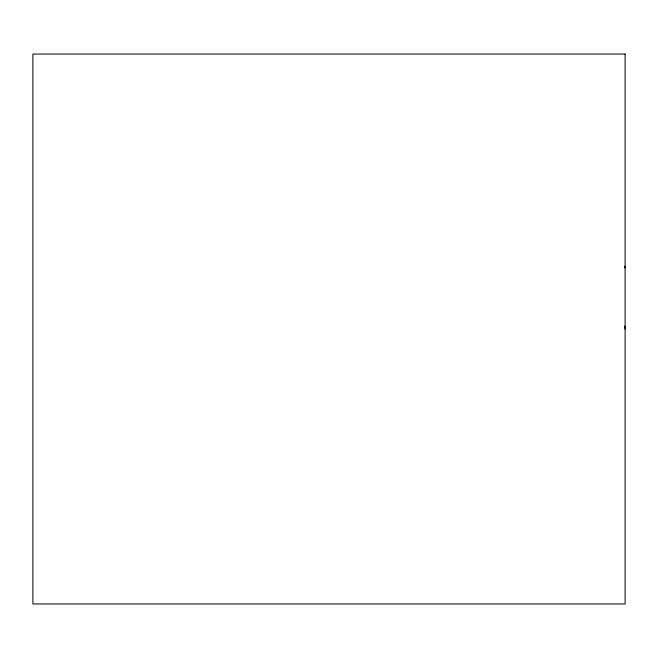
<?xml version="1.0" encoding="UTF-8"?>
<svg xmlns="http://www.w3.org/2000/svg" width="658" height="658" viewBox="0 0 658 658"><rect width="100%" height="100%" fill="white"/><g stroke="black" fill="none" stroke-linecap="round" stroke-linejoin="round"><path stroke-width="0.99" d="M624.746 266.112L625.1 268.086M624.73 326.014L625.1 329M625.1 54.046L32.9 54.046L32.9 603.954L625.1 603.954L625.1 54.046"/></g></svg>
